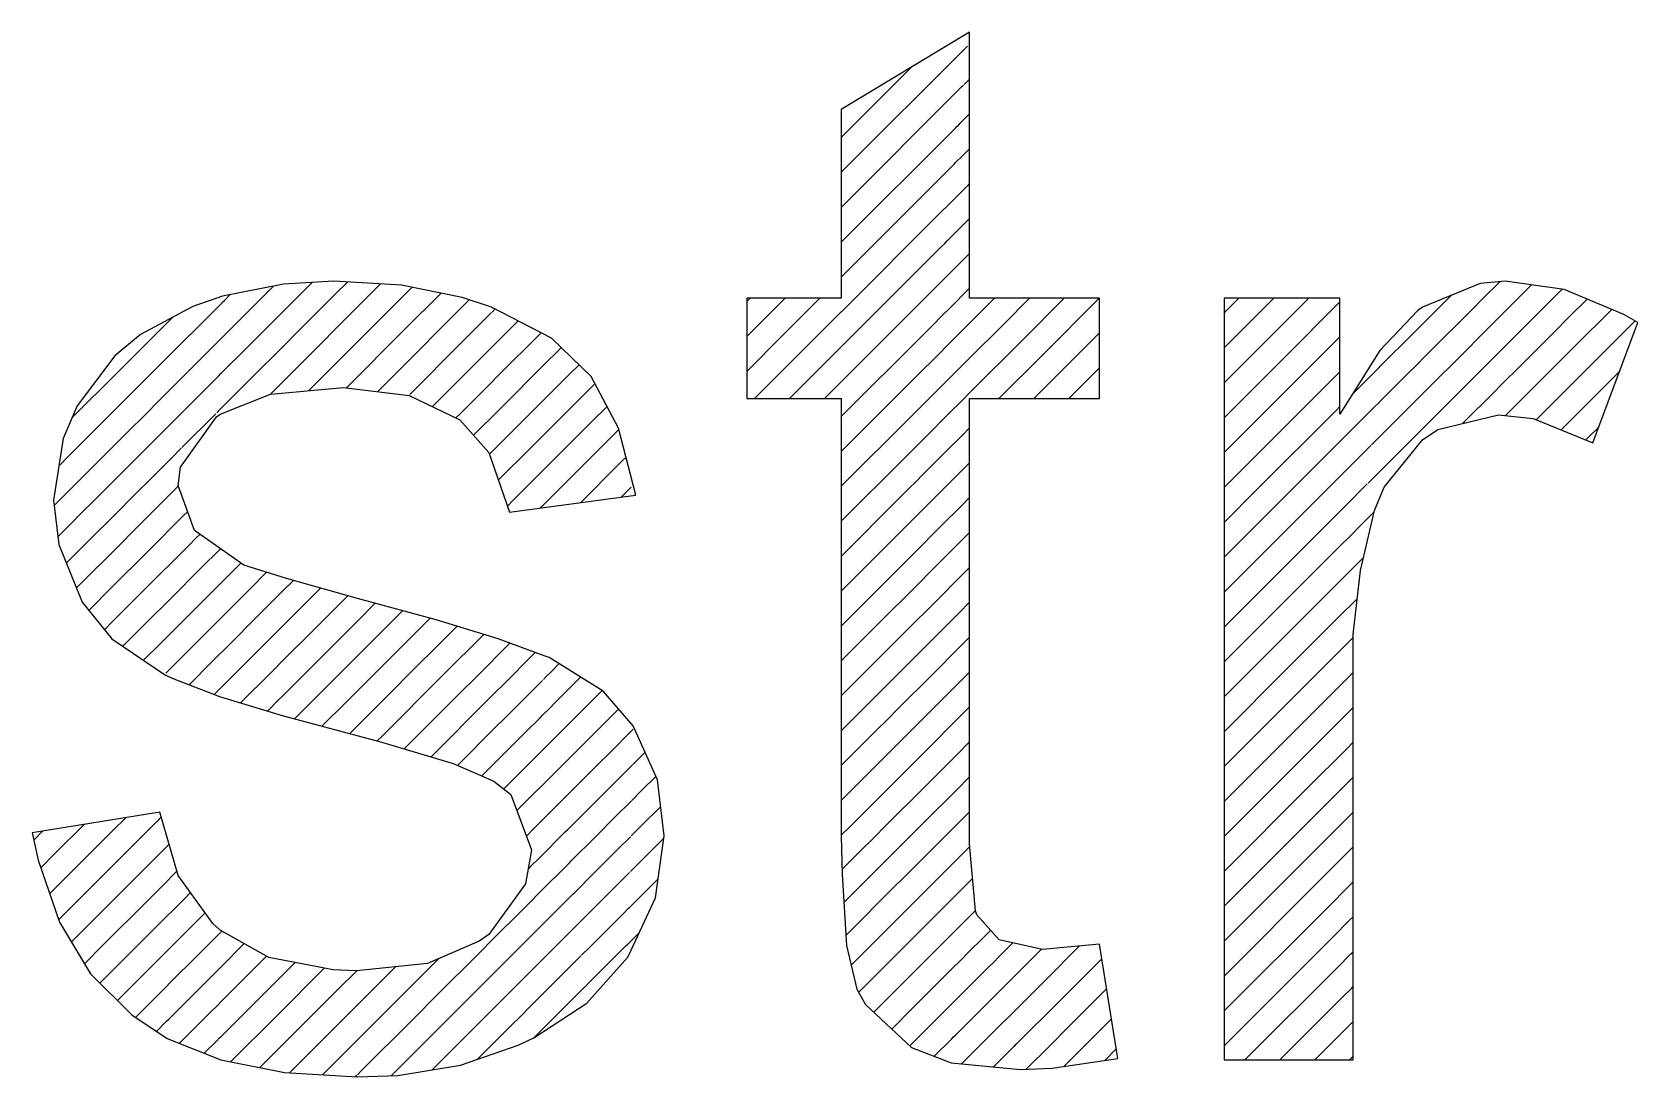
# Model space of a CAD drawing. Header units: metres. Extents: x 0 to 7795, y 0 to 4205.
# Drawn here: x 7321.62 to 7337.89, y 682.16 to 692.75 of the extents above; entities that cross this region are included whole.
import ezdxf

# ---------------------------------------------------------------- set-up
doc = ezdxf.new("R2010")
doc.units = ezdxf.units.M
doc.layers.add('MTH-CARIMBO-TXT1', color=1, linetype='Continuous')

msp = doc.modelspace()

# ---------------------------------------------------------------- linework, layer by layer
at = {"layer": 'MTH-CARIMBO-TXT1', "linetype": 'Continuous'}
for p, q in [((7329.818883, 691.326069), (7331.096638, 692.603824)), ((7329.818543, 691.679282), (7330.53109, 692.39183)), ((7331.033517, 692.187149), (7331.044307, 692.19794)), ((7331.044307, 692.19794), (7331.054817, 692.20845)), ((7331.061424, 692.215056), (7331.089327, 692.24296)), ((7331.089327, 692.24296), (7331.109558, 692.26319)), ((7329.819224, 690.972857), (7331.033517, 692.187149)), ((7331.067809, 691.867888), (7331.10312, 691.903199)), ((7331.10312, 691.903199), (7331.118194, 691.918273)), ((7329.819565, 690.619644), (7330.970395, 691.770474)), ((7330.970395, 691.770474), (7330.989229, 691.789309)), ((7330.989229, 691.789309), (7331.007574, 691.807653)), ((7331.007574, 691.807653), (7331.019105, 691.819185)), ((7331.019105, 691.819185), (7331.067809, 691.867888)), ((7331.096682, 691.543208), (7331.118194, 691.56472)), ((7330.934151, 691.380677), (7330.96033, 691.406856)), ((7330.96033, 691.406856), (7330.976787, 691.423313)), ((7330.976787, 691.423313), (7331.04629, 691.492816)), ((7331.04629, 691.492816), (7331.096682, 691.543208)), ((7329.819905, 690.266431), (7330.907274, 691.353799)), ((7330.907274, 691.353799), (7330.934151, 691.380677)), ((7330.934469, 691.027441), (7331.024772, 691.117745)), ((7331.024772, 691.117745), (7331.090245, 691.183217)), ((7331.090245, 691.183217), (7331.118194, 691.211166)), ((7329.820246, 689.913218), (7330.844152, 690.937124)), ((7330.844152, 690.937124), (7330.879074, 690.972046)), ((7330.879074, 690.972046), (7330.913087, 691.006059)), ((7330.913087, 691.006059), (7330.934469, 691.027441)), ((7330.89215, 690.631569), (7331.003254, 690.742673)), ((7331.003254, 690.742673), (7331.083807, 690.823226)), ((7331.083807, 690.823226), (7331.118194, 690.857613)), ((7330.823996, 690.563415), (7330.865843, 690.605262)), ((7330.865843, 690.605262), (7330.89215, 690.631569)), ((7329.820587, 689.560006), (7330.781031, 690.52045)), ((7330.781031, 690.52045), (7330.823996, 690.563415)), ((7330.981736, 690.367601), (7331.07737, 690.463235)), ((7331.07737, 690.463235), (7331.118194, 690.504059)), ((7330.849832, 690.235698), (7330.981736, 690.367601)), ((7323.571385, 690.028318), (7323.630002, 690.086936)), ((7323.68745, 689.79083), (7324.067986, 690.171366)), ((7324.269632, 690.019459), (7324.458202, 690.208029)), ((7324.399215, 689.795489), (7324.690464, 690.086737)), ((7324.690464, 690.086737), (7324.817161, 690.213434)), ((7324.719739, 689.762459), (7325.15249, 690.195209)), ((7325.37371, 690.062877), (7325.472341, 690.161507)), ((7325.395807, 689.73142), (7325.765183, 690.100796)), ((7329.820927, 689.206793), (7330.717909, 690.103775)), ((7330.717909, 690.103775), (7330.768918, 690.154784)), ((7330.768918, 690.154784), (7330.8186, 690.204466)), ((7330.8186, 690.204466), (7330.849832, 690.235698)), ((7330.960217, 689.99253), (7331.070932, 690.103244)), ((7331.070932, 690.103244), (7331.118194, 690.150506)), ((7336.310361, 690.039373), (7336.487124, 690.216135)), ((7336.593499, 689.968957), (7336.808832, 690.18429)), ((7336.653477, 689.675382), (7337.119648, 690.141553)), ((7323.296889, 689.753822), (7323.546949, 690.003882)), ((7323.54902, 690.005954), (7323.571385, 690.028318)), ((7324.1331, 689.882927), (7324.269632, 690.019459)), ((7325.196077, 689.885244), (7325.37371, 690.062877)), ((7325.864611, 689.846671), (7325.976495, 689.958555)), ((7325.976495, 689.958555), (7325.992359, 689.974419)), ((7325.992359, 689.974419), (7326.050941, 690.033001)), ((7326.281384, 689.90989), (7326.312591, 689.941097)), ((7328.862005, 690.015638), (7328.878253, 690.031886)), ((7328.878253, 690.031886), (7328.895517, 690.049149)), ((7329.049673, 689.849752), (7329.24907, 690.049149)), ((7329.221093, 689.667619), (7329.602624, 690.049149)), ((7330.807514, 689.839826), (7330.960217, 689.99253)), ((7331.118194, 689.796953), (7331.260459, 689.939217)), ((7331.260459, 689.939217), (7331.37039, 690.049149)), ((7331.459899, 689.785104), (7331.723944, 690.049149)), ((7331.659339, 689.630991), (7332.077497, 690.049149)), ((7331.85878, 689.476878), (7332.431051, 690.049149)), ((7333.695627, 689.899513), (7333.717305, 689.92119)), ((7333.717305, 689.92119), (7333.770446, 689.974331)), ((7333.770446, 689.974331), (7333.845264, 690.049149)), ((7333.947223, 689.797554), (7334.198818, 690.049149)), ((7334.123999, 689.620778), (7334.552371, 690.049149)), ((7334.300776, 689.444001), (7334.868547, 690.011772)), ((7335.724556, 689.80712), (7335.996347, 690.078912)), ((7335.764259, 689.493271), (7336.21461, 689.943621)), ((7336.21461, 689.943621), (7336.310361, 690.039373)), ((7336.52613, 689.901588), (7336.593499, 689.968957)), ((7337.191904, 689.860255), (7337.372655, 690.041006)), ((7337.247728, 689.562526), (7337.621679, 689.936477)), ((7322.751191, 689.561678), (7323.047165, 689.857652)), ((7323.542264, 689.645645), (7323.68745, 689.79083)), ((7323.803516, 689.553342), (7324.1331, 689.882927)), ((7324.08452, 689.480794), (7324.399215, 689.795489)), ((7324.528798, 689.571518), (7324.719739, 689.762459)), ((7324.749014, 689.43818), (7325.196077, 689.885244)), ((7325.417904, 689.399964), (7325.864611, 689.846671)), ((7326.044099, 689.672605), (7326.275984, 689.90449)), ((7326.30948, 689.584433), (7326.545419, 689.820372)), ((7328.862005, 689.662084), (7329.049673, 689.849752)), ((7329.392513, 689.485485), (7329.818271, 689.911243)), ((7330.71384, 689.746152), (7330.771357, 689.803669)), ((7330.771357, 689.803669), (7330.807514, 689.839826)), ((7331.064494, 689.743253), (7331.118194, 689.796953)), ((7331.118194, 689.443399), (7331.459899, 689.785104)), ((7333.768523, 689.618855), (7333.947223, 689.797554)), ((7335.66016, 689.742725), (7335.705279, 689.787844)), ((7335.705279, 689.787844), (7335.724556, 689.80712)), ((7336.353903, 689.729361), (7336.52613, 689.901588)), ((7337.035223, 689.703574), (7337.191904, 689.860255)), ((7337.687944, 689.649188), (7337.858011, 689.819256)), ((7322.821626, 689.278559), (7323.228223, 689.685156)), ((7323.229544, 689.686478), (7323.296889, 689.753822)), ((7323.359052, 689.462432), (7323.528818, 689.632198)), ((7323.528818, 689.632198), (7323.542264, 689.645645)), ((7324.805816, 689.141429), (7325.395807, 689.73142)), ((7325.447302, 689.075808), (7325.969988, 689.598495)), ((7325.969988, 689.598495), (7326.044099, 689.672605)), ((7326.337577, 689.258977), (7326.778247, 689.699646)), ((7328.862005, 689.308531), (7329.221093, 689.667619)), ((7329.821268, 688.85358), (7330.654788, 689.6871)), ((7330.654788, 689.6871), (7330.71384, 689.746152)), ((7330.765195, 689.443954), (7330.938699, 689.617458)), ((7330.938699, 689.617458), (7331.064494, 689.743253)), ((7331.118194, 689.089846), (7331.659339, 689.630991)), ((7332.05822, 689.322765), (7332.433058, 689.697604)), ((7333.695627, 689.545959), (7333.768523, 689.618855)), ((7333.819742, 689.31652), (7334.123999, 689.620778)), ((7334.477553, 689.267224), (7334.868547, 689.658218)), ((7335.277129, 689.359694), (7335.6097, 689.692265)), ((7335.6097, 689.692265), (7335.66016, 689.742725)), ((7336.071684, 689.447142), (7336.353903, 689.729361)), ((7336.50763, 689.529534), (7336.653477, 689.675382)), ((7336.713455, 689.381806), (7337.035223, 689.703574)), ((7337.303552, 689.264797), (7337.687944, 689.649188)), ((7322.486509, 689.296996), (7322.731381, 689.541868)), ((7322.731381, 689.541868), (7322.751191, 689.561678)), ((7323.199642, 689.303022), (7323.359052, 689.462432)), ((7323.535509, 689.285335), (7323.803516, 689.553342)), ((7323.919581, 689.315854), (7324.08452, 689.480794)), ((7324.035941, 689.078661), (7324.528798, 689.571518)), ((7324.658381, 689.347548), (7324.749014, 689.43818)), ((7326.095838, 689.370791), (7326.268656, 689.543609)), ((7326.268656, 689.543609), (7326.30948, 689.584433)), ((7326.819938, 689.387784), (7326.950443, 689.518289)), ((7326.950443, 689.518289), (7326.981904, 689.54975)), ((7328.940145, 689.033117), (7329.392513, 689.485485)), ((7329.563933, 689.303352), (7329.818271, 689.55769)), ((7330.724113, 689.402872), (7330.765195, 689.443954)), ((7331.058057, 689.383262), (7331.118194, 689.443399)), ((7331.415019, 689.033117), (7331.85878, 689.476878)), ((7333.87096, 689.014185), (7334.300776, 689.444001)), ((7335.673758, 689.402769), (7335.705279, 689.43429)), ((7335.705279, 689.43429), (7335.764259, 689.493271)), ((7335.803963, 689.179421), (7336.071684, 689.447142)), ((7336.397444, 689.419348), (7336.50763, 689.529534)), ((7336.923574, 689.238372), (7337.247728, 689.562526)), ((7322.429707, 689.240194), (7322.457443, 689.26793)), ((7322.457443, 689.26793), (7322.486509, 689.296996)), ((7322.755617, 689.21255), (7322.821626, 689.278559)), ((7322.89206, 688.99544), (7323.196514, 689.299894)), ((7323.510687, 689.260514), (7323.535509, 689.285335)), ((7323.528753, 688.925026), (7323.919581, 689.315854)), ((7324.424068, 689.113235), (7324.658381, 689.347548)), ((7325.120478, 689.102538), (7325.417904, 689.399964)), ((7325.963481, 689.238434), (7326.095838, 689.370791)), ((7326.365674, 688.933521), (7326.819938, 689.387784)), ((7326.707354, 688.921647), (7327.0737, 689.287992)), ((7327.0737, 689.287992), (7327.162016, 689.376309)), ((7329.293698, 689.033117), (7329.563933, 689.303352)), ((7329.821608, 688.500367), (7330.591666, 689.270425)), ((7330.591666, 689.270425), (7330.658762, 689.337521)), ((7330.658762, 689.337521), (7330.724113, 689.402872)), ((7330.917181, 689.242386), (7331.058057, 689.383262)), ((7331.768572, 689.033117), (7332.05822, 689.322765)), ((7332.25766, 689.168652), (7332.433058, 689.34405)), ((7333.695627, 689.192406), (7333.819742, 689.31652)), ((7334.654329, 689.090448), (7334.868547, 689.304665)), ((7334.994909, 689.077474), (7335.255035, 689.3376)), ((7335.256277, 689.338842), (7335.266498, 689.349063)), ((7335.266498, 689.349063), (7335.277129, 689.359694)), ((7335.52769, 689.256702), (7335.673758, 689.402769)), ((7335.928758, 688.950663), (7336.397444, 689.419348)), ((7336.48913, 689.157481), (7336.713455, 689.381806)), ((7337.575449, 689.18314), (7337.702466, 689.310157)), ((7322.080278, 688.890765), (7322.429707, 689.240194)), ((7322.535105, 688.992039), (7322.755617, 689.21255)), ((7323.169739, 688.919566), (7323.421215, 689.171042)), ((7323.421215, 689.171042), (7323.510687, 689.260514)), ((7325.675563, 688.950516), (7325.963481, 689.238434)), ((7326.147578, 689.068977), (7326.261329, 689.182728)), ((7326.261329, 689.182728), (7326.337577, 689.258977)), ((7327.196957, 689.057696), (7327.315754, 689.176494)), ((7329.647252, 689.033117), (7329.735352, 689.121218)), ((7329.735352, 689.121218), (7329.818271, 689.204136)), ((7330.722877, 689.048082), (7330.917181, 689.242386)), ((7332.122126, 689.033117), (7332.25766, 689.168652)), ((7333.922179, 688.71185), (7334.477553, 689.267224)), ((7335.288235, 689.017247), (7335.52769, 689.256702)), ((7335.705279, 689.080737), (7335.803963, 689.179421)), ((7336.111903, 688.780254), (7336.440985, 689.109336)), ((7336.440985, 689.109336), (7336.48913, 689.157481)), ((7336.773432, 689.08823), (7336.923574, 689.238372)), ((7336.857349, 688.818594), (7337.303552, 689.264797)), ((7337.359376, 688.967067), (7337.575449, 689.18314)), ((7322.453721, 688.910655), (7322.535105, 688.992039)), ((7322.779852, 688.883232), (7322.89206, 688.99544)), ((7325.956974, 688.878374), (7326.147578, 689.068977)), ((7326.59477, 688.455509), (7327.196957, 689.057696)), ((7327.411742, 688.918928), (7327.446247, 688.953433)), ((7330.603685, 688.92889), (7330.67687, 689.002075)), ((7330.67687, 689.002075), (7330.722877, 689.048082)), ((7330.895663, 688.867315), (7331.051619, 689.023271)), ((7331.051619, 689.023271), (7331.118194, 689.089846)), ((7333.695627, 688.838852), (7333.87096, 689.014185)), ((7333.973397, 688.409515), (7334.654329, 689.090448)), ((7334.831106, 688.913671), (7334.868547, 688.951111)), ((7334.88437, 688.613382), (7335.218565, 688.947577)), ((7335.222481, 688.951493), (7335.254713, 688.983724)), ((7335.254713, 688.983724), (7335.288235, 689.017247)), ((7335.44568, 688.821138), (7335.687356, 689.062814)), ((7335.687356, 689.062814), (7335.705279, 689.080737)), ((7335.843667, 688.865572), (7335.928758, 688.950663)), ((7336.546347, 688.861145), (7336.773432, 689.08823)), ((7337.108558, 688.716249), (7337.359376, 688.967067)), ((7322.025736, 688.836223), (7322.080278, 688.890765)), ((7322.089344, 688.546277), (7322.376065, 688.832998)), ((7322.376065, 688.832998), (7322.453721, 688.910655)), ((7322.583701, 688.687081), (7322.779852, 688.883232)), ((7322.962495, 688.712321), (7323.164805, 688.914632)), ((7323.139837, 688.53611), (7323.483379, 688.879652)), ((7323.492556, 688.888829), (7323.528753, 688.925026)), ((7325.914732, 688.836131), (7325.956974, 688.878374)), ((7326.199317, 688.767164), (7326.254001, 688.821847)), ((7326.254001, 688.821847), (7326.365674, 688.933521)), ((7326.393771, 688.608064), (7326.707354, 688.921647)), ((7326.482186, 687.989372), (7327.320214, 688.8274)), ((7327.320214, 688.8274), (7327.411742, 688.918928)), ((7329.821949, 688.147154), (7330.528544, 688.85375)), ((7330.528544, 688.85375), (7330.603685, 688.92889)), ((7330.680559, 688.652211), (7330.895663, 688.867315)), ((7334.024615, 688.10718), (7334.831106, 688.913671)), ((7335.299341, 688.6748), (7335.44568, 688.821138)), ((7335.705279, 688.727183), (7335.843667, 688.865572)), ((7322.449999, 688.55338), (7322.583701, 688.687081)), ((7322.804088, 688.553914), (7322.962495, 688.712321)), ((7326.093418, 688.661264), (7326.199317, 688.767164)), ((7327.443471, 688.597104), (7327.507729, 688.661362)), ((7327.507729, 688.661362), (7327.565829, 688.719461)), ((7330.629627, 688.601279), (7330.680559, 688.652211)), ((7330.874144, 688.492243), (7331.045182, 688.66328)), ((7331.045182, 688.66328), (7331.118194, 688.736292)), ((7333.695627, 688.485299), (7333.922179, 688.71185)), ((7335.188686, 688.564144), (7335.242928, 688.618386)), ((7335.242928, 688.618386), (7335.299341, 688.6748)), ((7335.363671, 688.385575), (7335.700954, 688.722859)), ((7337.359767, 688.613905), (7337.415201, 688.669338)), ((7337.415201, 688.669338), (7337.462955, 688.717093)), ((7337.462955, 688.717093), (7337.491027, 688.745165)), ((7321.961316, 688.41825), (7322.089344, 688.546277)), ((7322.322422, 688.425802), (7322.449999, 688.55338)), ((7322.632297, 688.382124), (7322.804088, 688.553914)), ((7323.032929, 688.429202), (7323.133096, 688.52937)), ((7326.253957, 688.46825), (7326.393771, 688.608064)), ((7326.421868, 688.282608), (7326.59477, 688.455509)), ((7326.771338, 687.924971), (7327.443471, 688.597104)), ((7330.465423, 688.437075), (7330.548607, 688.520259)), ((7330.548607, 688.520259), (7330.629627, 688.601279)), ((7330.63824, 688.256339), (7330.874144, 688.492243)), ((7334.075834, 687.804845), (7334.874157, 688.603169)), ((7334.874157, 688.603169), (7334.88437, 688.613382)), ((7334.904446, 688.279904), (7335.182096, 688.557554)), ((7321.893304, 688.350237), (7321.926283, 688.383216)), ((7321.926283, 688.383216), (7321.961316, 688.41825)), ((7322.098409, 688.201789), (7322.322422, 688.425802)), ((7322.446278, 688.196105), (7322.632297, 688.382124)), ((7322.828323, 688.224597), (7323.032929, 688.429202)), ((7327.179836, 687.979915), (7327.566728, 688.366808)), ((7327.566728, 688.366808), (7327.603716, 688.403796)), ((7327.603716, 688.403796), (7327.63716, 688.437239)), ((7329.82229, 687.793942), (7330.465423, 688.437075)), ((7330.852626, 688.117171), (7331.038744, 688.303289)), ((7331.038744, 688.303289), (7331.118194, 688.382739)), ((7333.695627, 688.131746), (7333.973397, 688.409515)), ((7335.231143, 688.253047), (7335.310448, 688.332352)), ((7335.310448, 688.332352), (7335.363671, 688.385575)), ((7321.998382, 688.101763), (7322.098409, 688.201789)), ((7322.26878, 688.018606), (7322.446278, 688.196105)), ((7322.680893, 688.077167), (7322.828323, 688.224597)), ((7322.852559, 687.895279), (7323.101517, 688.144237)), ((7326.344778, 688.205518), (7326.421868, 688.282608)), ((7327.588333, 688.034859), (7327.689985, 688.136511)), ((7330.493529, 688.111628), (7330.582383, 688.200482)), ((7330.582383, 688.200482), (7330.63824, 688.256339)), ((7334.127052, 687.50251), (7334.881276, 688.256734)), ((7334.881276, 688.256734), (7334.904446, 688.279904)), ((7334.924521, 687.946426), (7335.145626, 688.167531)), ((7335.15489, 688.176795), (7335.231143, 688.253047)), ((7321.845631, 687.949011), (7321.910911, 688.014291)), ((7321.910911, 688.014291), (7321.998382, 688.101763)), ((7322.107475, 687.857302), (7322.26878, 688.018606)), ((7322.442556, 687.83883), (7322.680893, 688.077167)), ((7326.449965, 687.957151), (7326.482186, 687.989372)), ((7329.82263, 687.440729), (7330.402301, 688.0204)), ((7330.402301, 688.0204), (7330.493529, 688.111628)), ((7330.595922, 687.860467), (7330.852626, 688.117171)), ((7331.032306, 687.943298), (7331.118194, 688.029186)), ((7333.695627, 687.778192), (7334.024615, 688.10718)), ((7322.035449, 687.785275), (7322.107475, 687.857302)), ((7322.215137, 687.61141), (7322.442556, 687.83883)), ((7322.729489, 687.772209), (7322.852559, 687.895279)), ((7323.093554, 687.782721), (7323.161013, 687.850179)), ((7323.161013, 687.850179), (7323.197527, 687.886693)), ((7326.435599, 687.942785), (7326.449965, 687.957151)), ((7330.53514, 687.799685), (7330.595922, 687.860467)), ((7330.831108, 687.7421), (7331.032306, 687.943298)), ((7333.695627, 687.424639), (7334.075834, 687.804845)), ((7334.178271, 687.200175), (7334.888395, 687.910299)), ((7334.888395, 687.910299), (7334.924521, 687.946426)), ((7335.121095, 687.789446), (7335.216756, 687.885107)), ((7321.882569, 687.632396), (7321.895539, 687.645366)), ((7321.895539, 687.645366), (7322.035449, 687.785275)), ((7322.438835, 687.481554), (7322.729489, 687.772209)), ((7322.876794, 687.565961), (7323.076473, 687.76564)), ((7323.076473, 687.76564), (7323.093554, 687.782721)), ((7323.278682, 687.614295), (7323.321527, 687.65714)), ((7330.33918, 687.603725), (7330.438451, 687.702996)), ((7330.438451, 687.702996), (7330.53514, 687.799685)), ((7330.553604, 687.464595), (7330.831108, 687.7421)), ((7331.025869, 687.583307), (7331.118194, 687.675632)), ((7334.944597, 687.612948), (7335.109156, 687.777508)), ((7335.109156, 687.777508), (7335.121095, 687.789446)), ((7322.072515, 687.468788), (7322.11654, 687.512814)), ((7322.11654, 687.512814), (7322.215137, 687.61141)), ((7322.161495, 687.204214), (7322.438835, 687.481554)), ((7322.778085, 687.467252), (7322.876794, 687.565961)), ((7323.085268, 687.420881), (7323.218905, 687.554518)), ((7323.218905, 687.554518), (7323.278682, 687.614295)), ((7323.325094, 687.307154), (7323.529317, 687.511377)), ((7329.822971, 687.087516), (7330.33918, 687.603725)), ((7330.809589, 687.367028), (7331.025869, 687.583307)), ((7333.695627, 687.071085), (7334.127052, 687.50251)), ((7334.229489, 686.89784), (7334.895513, 687.563864)), ((7334.895513, 687.563864), (7334.944597, 687.612948)), ((7321.969079, 687.365352), (7322.072515, 687.468788)), ((7322.435113, 687.124279), (7322.778085, 687.467252)), ((7322.90103, 687.236643), (7323.05143, 687.387043)), ((7323.05143, 687.387043), (7323.085268, 687.420881)), ((7323.371506, 687.000013), (7323.737107, 687.365614)), ((7330.383373, 687.294365), (7330.487896, 687.398888)), ((7330.487896, 687.398888), (7330.553604, 687.464595)), ((7330.511285, 687.068724), (7330.809589, 687.367028)), ((7331.019431, 687.223316), (7331.118194, 687.322079)), ((7334.964673, 687.27947), (7335.072687, 687.387484)), ((7335.072687, 687.387484), (7335.087299, 687.402097)), ((7335.087299, 687.402097), (7335.108409, 687.423207)), ((7322.109581, 687.152301), (7322.125606, 687.168326)), ((7322.125606, 687.168326), (7322.161495, 687.204214)), ((7322.431391, 686.767004), (7322.826681, 687.162294)), ((7322.826681, 687.162294), (7322.90103, 687.236643)), ((7323.076982, 687.059041), (7323.276796, 687.258856)), ((7323.276796, 687.258856), (7323.325094, 687.307154)), ((7323.828422, 687.103375), (7323.99803, 687.272983)), ((7324.228729, 687.150128), (7324.269383, 687.190782)), ((7329.823311, 686.734303), (7330.276058, 687.18705)), ((7330.276058, 687.18705), (7330.383373, 687.294365)), ((7330.788071, 686.991956), (7331.019431, 687.223316)), ((7333.695627, 686.717532), (7334.178271, 687.200175)), ((7334.280708, 686.595505), (7334.902632, 687.217429)), ((7334.902632, 687.217429), (7334.964673, 687.27947)), ((7322.071931, 687.11465), (7322.109581, 687.152301)), ((7322.197998, 686.887165), (7322.435113, 687.124279)), ((7322.925265, 686.907325), (7323.026386, 687.008446)), ((7323.026386, 687.008446), (7323.076982, 687.059041)), ((7323.334688, 686.963194), (7323.371506, 687.000013)), ((7323.697979, 686.972932), (7323.828422, 687.103375)), ((7323.900237, 686.821637), (7324.197258, 687.118657)), ((7324.197258, 687.118657), (7324.228729, 687.150128)), ((7324.34249, 686.910336), (7324.545327, 687.113173)), ((7324.456252, 686.670545), (7324.821271, 687.035564)), ((7330.328296, 686.885734), (7330.440653, 686.998092)), ((7330.440653, 686.998092), (7330.511285, 687.068724)), ((7330.468967, 686.672852), (7330.788071, 686.991956)), ((7334.984748, 686.945993), (7335.036217, 686.997461)), ((7322.540888, 686.522947), (7322.875277, 686.857337)), ((7322.875277, 686.857337), (7322.925265, 686.907325)), ((7323.068695, 686.697201), (7323.334688, 686.963194)), ((7323.417919, 686.692872), (7323.697979, 686.972932)), ((7324.185473, 686.753319), (7324.34249, 686.910336)), ((7324.924536, 686.785275), (7325.098661, 686.959401)), ((7324.935471, 686.442657), (7325.376825, 686.884011)), ((7330.212937, 686.770376), (7330.328296, 686.885734)), ((7330.766553, 686.616885), (7331.012994, 686.863325)), ((7331.012994, 686.863325), (7331.118194, 686.968525)), ((7333.695627, 686.363979), (7334.229489, 686.89784)), ((7334.331926, 686.29317), (7334.90975, 686.870995)), ((7334.90975, 686.870995), (7334.984748, 686.945993)), ((7322.355133, 686.690746), (7322.431391, 686.767004)), ((7323.001343, 686.629849), (7323.068695, 686.697201)), ((7323.060409, 686.335362), (7323.39258, 686.667533)), ((7323.39258, 686.667533), (7323.417919, 686.692872)), ((7323.617515, 686.538914), (7323.900237, 686.821637)), ((7323.972053, 686.539899), (7324.185473, 686.753319)), ((7324.173688, 686.38798), (7324.456252, 686.670545)), ((7324.570014, 686.430753), (7324.924536, 686.785275)), ((7324.946405, 686.100038), (7325.654988, 686.808621)), ((7325.745803, 686.545882), (7325.926791, 686.72687)), ((7329.823652, 686.381091), (7330.212937, 686.770376)), ((7330.39341, 686.597295), (7330.468967, 686.672852)), ((7322.75244, 686.380946), (7322.923873, 686.55238)), ((7322.923873, 686.55238), (7322.949501, 686.578007)), ((7322.949501, 686.578007), (7323.001343, 686.629849)), ((7323.464331, 686.385731), (7323.617515, 686.538914)), ((7323.537051, 686.104897), (7323.972053, 686.539899)), ((7325.476162, 686.276241), (7325.745803, 686.545882)), ((7325.783104, 686.22963), (7326.196777, 686.643303)), ((7326.356292, 686.449264), (7326.461276, 686.554249)), ((7330.273218, 686.477103), (7330.39341, 686.597295)), ((7330.426648, 686.27698), (7330.766553, 686.616885)), ((7330.745035, 686.241813), (7331.006556, 686.503334)), ((7331.006556, 686.503334), (7331.118194, 686.614972)), ((7333.695627, 686.010425), (7334.280708, 686.595505)), ((7334.383144, 685.990835), (7334.916869, 686.52456)), ((7334.916869, 686.52456), (7335.003021, 686.610712)), ((7323.21263, 686.134029), (7323.450472, 686.371871)), ((7323.450472, 686.371871), (7323.464331, 686.385731)), ((7324.043868, 686.258161), (7324.173688, 686.38798)), ((7324.161902, 686.022642), (7324.570014, 686.430753)), ((7324.683775, 686.190961), (7324.935471, 686.442657)), ((7325.820406, 685.913378), (7326.253788, 686.34676)), ((7326.253788, 686.34676), (7326.339194, 686.432167)), ((7326.339194, 686.432167), (7326.356292, 686.449264)), ((7326.382653, 686.122072), (7326.719162, 686.458582)), ((7326.876024, 686.26189), (7326.961147, 686.347012)), ((7329.823993, 686.027878), (7330.149815, 686.353701)), ((7330.149815, 686.353701), (7330.273218, 686.477103)), ((7322.9763, 686.251253), (7323.060409, 686.335362)), ((7323.734969, 685.949262), (7324.043868, 686.258161)), ((7324.280013, 685.787199), (7324.683775, 686.190961)), ((7325.166803, 685.613328), (7325.783104, 686.22963)), ((7325.237905, 686.037984), (7325.476162, 686.276241)), ((7326.801073, 686.186939), (7326.83301, 686.218876)), ((7326.83301, 686.218876), (7326.876024, 686.26189)), ((7326.910699, 685.943012), (7327.178032, 686.210344)), ((7330.21814, 686.068472), (7330.346166, 686.196498)), ((7330.346166, 686.196498), (7330.426648, 686.27698)), ((7330.38433, 685.881108), (7330.745035, 686.241813)), ((7331.000118, 686.143343), (7331.118194, 686.261419)), ((7333.695627, 685.656872), (7334.331926, 686.29317)), ((7334.434363, 685.6885), (7334.923987, 686.178125)), ((7334.923987, 686.178125), (7335.003021, 686.257159)), ((7323.467517, 686.035363), (7323.508363, 686.07621)), ((7323.510744, 686.07859), (7323.537051, 686.104897)), ((7324.115684, 685.976423), (7324.161902, 686.022642)), ((7324.797537, 685.95117), (7324.946405, 686.100038)), ((7324.95734, 685.757419), (7325.237905, 686.037984)), ((7326.054095, 685.793514), (7326.32785, 686.067269)), ((7326.32785, 686.067269), (7326.382653, 686.122072)), ((7326.409015, 685.79488), (7326.734394, 686.12026)), ((7326.734394, 686.12026), (7326.791469, 686.177334)), ((7326.945375, 685.624134), (7327.394918, 686.073677)), ((7330.086694, 685.937026), (7330.21814, 686.068472)), ((7330.723516, 685.866741), (7331.000118, 686.143343)), ((7324.005708, 685.866448), (7324.115684, 685.976423)), ((7324.558727, 685.71236), (7324.797537, 685.95117)), ((7325.391287, 685.48426), (7325.820406, 685.913378)), ((7326.791252, 685.823565), (7326.871774, 685.904086)), ((7326.871774, 685.904086), (7326.910699, 685.943012)), ((7327.433404, 685.75861), (7327.562113, 685.887319)), ((7329.824333, 685.674665), (7330.086694, 685.937026)), ((7330.298923, 685.795701), (7330.38433, 685.881108)), ((7330.342012, 685.485237), (7330.723516, 685.866741)), ((7330.993681, 685.783352), (7331.118194, 685.907865)), ((7333.695627, 685.303319), (7334.383144, 685.990835)), ((7334.931106, 685.83169), (7335.003021, 685.903606)), ((7324.837441, 685.63752), (7324.911299, 685.711378)), ((7324.911299, 685.711378), (7324.95734, 685.757419)), ((7325.857708, 685.597127), (7326.054095, 685.793514)), ((7325.930792, 685.316657), (7326.316506, 685.702372)), ((7326.316506, 685.702372), (7326.409015, 685.79488)), ((7326.623136, 685.655449), (7326.767036, 685.799348)), ((7326.767036, 685.799348), (7326.791252, 685.823565)), ((7326.98005, 685.305256), (7327.386717, 685.711923)), ((7327.386717, 685.711923), (7327.433404, 685.75861)), ((7330.163062, 685.65984), (7330.298923, 685.795701)), ((7330.701998, 685.49167), (7330.993681, 685.783352)), ((7334.485581, 685.386165), (7334.931106, 685.83169)), ((7325.118434, 685.56496), (7325.166803, 685.613328)), ((7325.663251, 685.40267), (7325.857708, 685.597127)), ((7326.435376, 685.467688), (7326.623136, 685.655449)), ((7326.781431, 685.46019), (7326.910538, 685.589297)), ((7326.910538, 685.589297), (7326.945375, 685.624134)), ((7327.463016, 685.434668), (7327.710638, 685.68229)), ((7330.023572, 685.520351), (7330.163062, 685.65984)), ((7330.987243, 685.423361), (7331.118194, 685.554312)), ((7333.695627, 684.949765), (7334.434363, 685.6885)), ((7334.938224, 685.485255), (7335.003021, 685.550052)), ((7326.305162, 685.337475), (7326.435376, 685.467688)), ((7326.511878, 685.190637), (7326.742603, 685.421362)), ((7326.742603, 685.421362), (7326.781431, 685.46019)), ((7327.36732, 685.338972), (7327.463016, 685.434668)), ((7327.703896, 685.321995), (7327.755583, 685.373682)), ((7327.755583, 685.373682), (7327.831816, 685.449915)), ((7329.824674, 685.321452), (7330.023572, 685.520351)), ((7330.107984, 685.251209), (7330.25168, 685.394904)), ((7330.25168, 685.394904), (7330.342012, 685.485237)), ((7330.299693, 685.089365), (7330.701998, 685.49167)), ((7330.68048, 685.116598), (7330.987243, 685.423361)), ((7333.695627, 684.596212), (7334.485581, 685.386165)), ((7334.5368, 685.08383), (7334.938224, 685.485255)), ((7326.176936, 685.209249), (7326.305162, 685.337475)), ((7326.771611, 685.096816), (7326.949302, 685.274507)), ((7326.949302, 685.274507), (7326.98005, 685.305256)), ((7327.014726, 684.986378), (7327.36732, 685.338972)), ((7327.492629, 685.110727), (7327.701395, 685.319493)), ((7327.795912, 685.060458), (7327.941885, 685.20643)), ((7329.960451, 685.103676), (7330.107984, 685.251209)), ((7326.39908, 685.077839), (7326.461737, 685.140496)), ((7326.461737, 685.140496), (7326.511878, 685.190637)), ((7326.532436, 684.857641), (7326.718171, 685.043376)), ((7326.718171, 685.043376), (7326.771611, 685.096816)), ((7327.347923, 684.966022), (7327.492629, 685.110727)), ((7327.696941, 684.961486), (7327.795912, 685.060458)), ((7329.825014, 684.968239), (7329.960451, 685.103676)), ((7330.204436, 684.994108), (7330.299693, 685.089365)), ((7330.257375, 684.693493), (7330.68048, 685.116598)), ((7330.658962, 684.741526), (7330.980806, 685.06337)), ((7330.980806, 685.06337), (7331.118194, 685.200758)), ((7333.695627, 684.242658), (7334.5368, 685.08383)), ((7334.588018, 684.781496), (7334.945343, 685.13882)), ((7334.945343, 685.13882), (7335.003021, 685.196499)), ((7326.76179, 684.733442), (7326.988066, 684.959718)), ((7326.988066, 684.959718), (7327.014726, 684.986378)), ((7327.049401, 684.6675), (7327.347923, 684.966022)), ((7327.522241, 684.786786), (7327.692151, 684.956697)), ((7327.952271, 684.863263), (7327.989978, 684.90097)), ((7330.052906, 684.842578), (7330.204436, 684.994108)), ((7321.857431, 684.425277), (7322.150343, 684.718189)), ((7322.2246, 684.08534), (7322.865586, 684.726326)), ((7322.440794, 684.655087), (7322.572169, 684.786462)), ((7322.865586, 684.726326), (7322.904646, 684.765385)), ((7322.904646, 684.765385), (7322.917313, 684.778052)), ((7322.917313, 684.778052), (7322.930099, 684.790838)), ((7326.693738, 684.66539), (7326.76179, 684.733442)), ((7327.328526, 684.593072), (7327.522241, 684.786786)), ((7327.689986, 684.600977), (7327.836242, 684.747234)), ((7327.836242, 684.747234), (7327.952271, 684.863263)), ((7329.897329, 684.687001), (7330.052906, 684.842578)), ((7330.215057, 684.297621), (7330.658962, 684.741526)), ((7330.974368, 684.703379), (7331.118194, 684.847205)), ((7333.695627, 683.889105), (7334.588018, 684.781496)), ((7334.639236, 684.479161), (7334.952461, 684.792385)), ((7334.952461, 684.792385), (7335.003021, 684.842946)), ((7321.638534, 684.559933), (7321.728517, 684.649917)), ((7321.800481, 684.014774), (7322.440794, 684.655087)), ((7326.628548, 684.6002), (7326.693738, 684.66539)), ((7326.751969, 684.370067), (7327.02683, 684.644928)), ((7327.02683, 684.644928), (7327.049401, 684.6675)), ((7327.084077, 684.348622), (7327.328526, 684.593072)), ((7327.551853, 684.462845), (7327.682908, 684.5939)), ((7327.945515, 684.502954), (7328.021905, 684.579344)), ((7329.825355, 684.615027), (7329.897329, 684.687001)), ((7329.997829, 684.433947), (7330.157193, 684.593311)), ((7330.157193, 684.593311), (7330.257375, 684.693493)), ((7330.637443, 684.366455), (7330.974368, 684.703379)), ((7321.709746, 684.277592), (7321.857431, 684.425277)), ((7322.847958, 684.355144), (7322.928466, 684.435652)), ((7322.928466, 684.435652), (7323.009728, 684.516914)), ((7327.309129, 684.220121), (7327.551853, 684.462845)), ((7327.68303, 684.240469), (7327.876571, 684.43401)), ((7327.876571, 684.43401), (7327.945515, 684.502954)), ((7329.834208, 684.270326), (7329.997829, 684.433947)), ((7330.96793, 684.343388), (7331.115704, 684.491162)), ((7333.695627, 683.535552), (7334.639236, 684.479161)), ((7334.690455, 684.176826), (7334.95958, 684.44595)), ((7334.95958, 684.44595), (7335.003021, 684.489392)), ((7322.599714, 684.1069), (7322.847958, 684.355144)), ((7322.939619, 684.093252), (7323.089357, 684.24299)), ((7326.646346, 684.264445), (7326.682413, 684.300512)), ((7326.682413, 684.300512), (7326.751969, 684.370067)), ((7326.742148, 684.006693), (7327.065594, 684.330139)), ((7327.065594, 684.330139), (7327.084077, 684.348622)), ((7327.581466, 684.138904), (7327.673665, 684.231104)), ((7330.109949, 684.192514), (7330.215057, 684.297621)), ((7330.172738, 683.90175), (7330.637443, 684.366455)), ((7330.615925, 683.991383), (7330.96793, 684.343388)), ((7321.891216, 683.751955), (7322.2246, 684.08534)), ((7322.020117, 683.527303), (7322.599714, 684.1069)), ((7322.79127, 683.944902), (7322.939619, 684.093252)), ((7327.118752, 684.029744), (7327.309129, 684.220121)), ((7327.289732, 683.847171), (7327.581466, 684.138904)), ((7327.676075, 683.87996), (7327.9169, 684.120785)), ((7327.9169, 684.120785), (7327.93876, 684.142645)), ((7327.93876, 684.142645), (7327.96298, 684.166865)), ((7329.942751, 684.025316), (7330.109949, 684.192514)), ((7330.961493, 683.983397), (7331.083208, 684.105113)), ((7331.083208, 684.105113), (7331.148953, 684.170857)), ((7333.695627, 683.181998), (7334.690455, 684.176826)), ((7334.741673, 683.874491), (7334.966698, 684.099516)), ((7334.966698, 684.099516), (7335.003021, 684.135839)), ((7322.333842, 683.487475), (7322.79127, 683.944902)), ((7323.080345, 683.880424), (7323.158008, 683.958087)), ((7323.158008, 683.958087), (7323.226809, 684.026888)), ((7326.632359, 683.896904), (7326.686524, 683.951069)), ((7326.686524, 683.951069), (7326.742148, 684.006693)), ((7326.732327, 683.643319), (7327.104357, 684.015349)), ((7327.104357, 684.015349), (7327.118752, 684.029744)), ((7329.843574, 683.926139), (7329.942751, 684.025316)), ((7330.062706, 683.791717), (7330.172738, 683.90175)), ((7330.13042, 683.505878), (7330.615925, 683.991383)), ((7330.594407, 683.616311), (7330.961493, 683.983397)), ((7322.734582, 683.534661), (7322.950772, 683.750852)), ((7322.950772, 683.750852), (7323.080345, 683.880424)), ((7323.224586, 683.671112), (7323.375175, 683.821701)), ((7326.266179, 683.530724), (7326.609657, 683.874203)), ((7326.609657, 683.874203), (7326.632359, 683.896904)), ((7327.153427, 683.710866), (7327.289732, 683.847171)), ((7327.270335, 683.474221), (7327.611078, 683.814963)), ((7327.611078, 683.814963), (7327.664422, 683.868307)), ((7327.664422, 683.868307), (7327.676075, 683.87996)), ((7329.887673, 683.616684), (7330.062706, 683.791717)), ((7331.050712, 683.719064), (7331.177523, 683.845874)), ((7333.695627, 682.828445), (7334.741673, 683.874491)), ((7334.792892, 683.572156), (7334.973817, 683.753081)), ((7334.973817, 683.753081), (7335.003021, 683.782285)), ((7323.0546, 683.501126), (7323.224586, 683.671112)), ((7323.462546, 683.555519), (7323.527984, 683.620956)), ((7323.527984, 683.620956), (7323.544398, 683.637371)), ((7326.650037, 683.561029), (7326.690635, 683.601627)), ((7326.690635, 683.601627), (7326.732327, 683.643319)), ((7326.722506, 683.279944), (7327.143121, 683.70056)), ((7327.143121, 683.70056), (7327.153427, 683.710866)), ((7327.66912, 683.519452), (7327.773267, 683.623599)), ((7329.86417, 683.593181), (7329.887673, 683.616684)), ((7330.088102, 683.110006), (7330.594407, 683.616311)), ((7330.572888, 683.24124), (7330.955055, 683.623406)), ((7330.955055, 683.623406), (7331.050712, 683.719064)), ((7331.257789, 683.572587), (7331.331578, 683.646376)), ((7322.152699, 683.306332), (7322.333842, 683.487475)), ((7322.309385, 683.109464), (7322.734582, 683.534661)), ((7322.961925, 683.408451), (7323.0546, 683.501126)), ((7323.291164, 683.384137), (7323.462546, 683.555519)), ((7323.529981, 683.269401), (7323.770947, 683.510366)), ((7326.129126, 683.393672), (7326.182867, 683.447412)), ((7326.182867, 683.447412), (7326.266179, 683.530724)), ((7326.340611, 683.251603), (7326.592741, 683.503733)), ((7326.592741, 683.503733), (7326.650037, 683.561029)), ((7327.188103, 683.391988), (7327.270335, 683.474221)), ((7327.250938, 683.10127), (7327.64069, 683.491022)), ((7327.64069, 683.491022), (7327.655179, 683.50551)), ((7327.655179, 683.50551), (7327.66912, 683.519452)), ((7330.015463, 683.390921), (7330.13042, 683.505878)), ((7331.018217, 683.333015), (7331.111552, 683.42635)), ((7331.111552, 683.42635), (7331.254904, 683.569702)), ((7331.441254, 683.402498), (7331.557367, 683.518611)), ((7331.491269, 683.09896), (7331.847084, 683.454775)), ((7331.883243, 683.13738), (7332.232322, 683.48646)), ((7333.695627, 682.474891), (7334.792892, 683.572156)), ((7334.980935, 683.406646), (7335.003021, 683.428732)), ((7322.677894, 683.12442), (7322.961925, 683.408451)), ((7323.028856, 683.121829), (7323.291164, 683.384137)), ((7323.482389, 683.221808), (7323.529981, 683.269401)), ((7323.531979, 682.917845), (7323.997496, 683.383361)), ((7324.058524, 683.090836), (7324.286103, 683.318415)), ((7324.100471, 682.779229), (7324.581864, 683.260623)), ((7324.912383, 682.884035), (7325.305289, 683.276941)), ((7325.603843, 683.221942), (7325.643179, 683.261278)), ((7325.643179, 683.261278), (7325.741291, 683.35939)), ((7325.730119, 682.994664), (7326.129126, 683.393672)), ((7326.279456, 683.190448), (7326.340611, 683.251603)), ((7326.667714, 683.225153), (7326.694746, 683.252185)), ((7326.694746, 683.252185), (7326.722506, 683.279944)), ((7326.712685, 682.91657), (7327.181885, 683.38577)), ((7329.917312, 683.29277), (7330.015463, 683.390921)), ((7330.55137, 682.866168), (7330.948617, 683.263415)), ((7330.948617, 683.263415), (7331.018217, 683.333015)), ((7331.044112, 683.005356), (7331.333044, 683.294289)), ((7331.335334, 683.296579), (7331.441254, 683.402498)), ((7332.327787, 683.228371), (7332.456818, 683.357402)), ((7333.906079, 682.33179), (7334.84411, 683.269821)), ((7334.84411, 683.269821), (7334.980935, 683.406646)), ((7322.486162, 682.932687), (7322.677894, 683.12442)), ((7322.973079, 683.066051), (7323.028856, 683.121829)), ((7323.003112, 682.742531), (7323.357742, 683.097162)), ((7323.357742, 683.097162), (7323.482389, 683.221808)), ((7323.742458, 682.77477), (7324.058524, 683.090836)), ((7324.716694, 683.041899), (7324.910535, 683.235741)), ((7324.914821, 682.53292), (7325.522108, 683.140207)), ((7325.522108, 683.140207), (7325.603843, 683.221942)), ((7326.067316, 682.978308), (7326.279456, 683.190448)), ((7326.415043, 682.972482), (7326.575825, 683.133263)), ((7326.575825, 683.133263), (7326.667714, 683.225153)), ((7327.222778, 683.07311), (7327.250938, 683.10127)), ((7329.99404, 683.015945), (7330.088102, 683.110006)), ((7330.146928, 682.815279), (7330.572888, 683.24124)), ((7331.41288, 683.020571), (7331.491269, 683.09896)), ((7331.781007, 683.035145), (7331.883243, 683.13738)), ((7331.909657, 682.810242), (7332.327787, 683.228371)), ((7322.669258, 682.762231), (7322.973079, 683.066051)), ((7324.447422, 682.772628), (7324.716694, 683.041899)), ((7325.477574, 682.742119), (7325.730119, 682.994664)), ((7325.817058, 682.72805), (7326.067316, 682.978308)), ((7326.005506, 682.562945), (7326.376045, 682.933484)), ((7326.376045, 682.933484), (7326.415043, 682.972482)), ((7326.710555, 682.560887), (7327.220649, 683.070981)), ((7330.94218, 682.903424), (7330.985721, 682.946965)), ((7330.976671, 682.584362), (7331.411185, 683.018876)), ((7330.985721, 682.946965), (7331.044112, 683.005356)), ((7331.541284, 682.795421), (7331.781007, 683.035145)), ((7332.110216, 682.657247), (7332.505922, 683.052953)), ((7334.259632, 682.33179), (7334.895328, 682.967486)), ((7334.895328, 682.967486), (7334.988054, 683.060211)), ((7334.988054, 683.060211), (7335.003021, 683.075179)), ((7323.113494, 682.49936), (7323.424321, 682.810186)), ((7323.424321, 682.810186), (7323.502231, 682.888097)), ((7323.502231, 682.888097), (7323.531979, 682.917845)), ((7323.533976, 682.566289), (7323.742458, 682.77477)), ((7323.633601, 682.31236), (7324.100471, 682.779229)), ((7324.142418, 682.467623), (7324.447422, 682.772628)), ((7324.78224, 682.753892), (7324.912383, 682.884035)), ((7326.489476, 682.693361), (7326.558908, 682.762793)), ((7326.558908, 682.762793), (7326.685392, 682.889277)), ((7326.685392, 682.889277), (7326.698857, 682.902742)), ((7326.698857, 682.902742), (7326.712685, 682.91657)), ((7330.329597, 682.644395), (7330.55137, 682.866168)), ((7330.529852, 682.491096), (7330.94218, 682.903424)), ((7331.490425, 682.744562), (7331.541284, 682.795421)), ((7331.701258, 682.601843), (7331.909657, 682.810242)), ((7322.88139, 682.620809), (7322.984232, 682.723651)), ((7322.984232, 682.723651), (7323.003112, 682.742531)), ((7324.229972, 682.201624), (7324.78224, 682.753892)), ((7324.952828, 682.217373), (7325.477574, 682.742119)), ((7325.351305, 682.262297), (7325.817058, 682.72805)), ((7326.135052, 682.338938), (7326.472635, 682.67652)), ((7326.472635, 682.67652), (7326.489476, 682.693361)), ((7331.037603, 682.29174), (7331.489325, 682.743463)), ((7331.591299, 682.491883), (7331.701258, 682.601843)), ((7331.936072, 682.483103), (7332.110216, 682.657247)), ((7332.073445, 682.266922), (7332.555027, 682.748504)), ((7334.613186, 682.33179), (7334.946547, 682.665151)), ((7334.946547, 682.665151), (7334.995172, 682.713776)), ((7323.366527, 682.39884), (7323.490899, 682.523211)), ((7323.490899, 682.523211), (7323.522073, 682.554386)), ((7323.522073, 682.554386), (7323.533976, 682.566289)), ((7323.928801, 682.254006), (7324.142418, 682.467623)), ((7324.563322, 682.181421), (7324.847787, 682.465885)), ((7324.847787, 682.465885), (7324.914821, 682.53292)), ((7325.674481, 682.231919), (7325.903997, 682.461436)), ((7325.903997, 682.461436), (7326.005506, 682.562945)), ((7330.512266, 682.473511), (7330.529852, 682.491096)), ((7330.760633, 682.368325), (7330.935742, 682.543433)), ((7330.935742, 682.543433), (7330.953225, 682.560916)), ((7330.953225, 682.560916), (7330.976671, 682.584362)), ((7331.360263, 682.260847), (7331.567465, 682.46805)), ((7331.56797, 682.468554), (7331.591299, 682.491883)), ((7331.69027, 682.237301), (7331.936072, 682.483103)), ((7332.487474, 682.327399), (7332.604132, 682.444056)), ((7334.966739, 682.33179), (7334.997765, 682.362816)), ((7324.896672, 682.161218), (7324.913333, 682.177878)), ((7324.917259, 682.181805), (7324.952828, 682.217373)), ((7325.26148, 682.172472), (7325.351305, 682.262297))]:
    msp.add_line(p, q, dxfattribs=at)
for points in [[(7329.975158, 683.048989), (7330.064808, 682.892101), (7330.527999, 682.458794), (7330.931423, 682.301906), (7331.63368, 682.234669), (7331.954926, 682.249611), (7332.619829, 682.346731), (7332.433058, 683.504709), (7331.857805, 683.452413), (7331.417027, 683.549534), (7331.192902, 683.803542), (7331.17796, 683.840896), (7331.118194, 684.520741), (7331.118194, 689.033117), (7332.433058, 689.033117), (7332.433058, 690.049149), (7331.118194, 690.049149), (7331.118194, 692.746116), (7329.818271, 691.96168), (7329.818271, 690.049149), (7328.862005, 690.049149), (7328.862005, 689.033117), (7329.818271, 689.033117), (7329.818271, 684.595449), (7329.825741, 684.214437), (7329.870566, 683.489767), (7329.975158, 683.048989)], [(7324.678345, 690.220978), (7324.170329, 690.191095), (7323.55025, 690.071562), (7323.251418, 689.96697), (7322.720989, 689.683079), (7322.45951, 689.466425), (7322.078498, 688.958409), (7321.936553, 688.629693), (7321.839432, 688.002144), (7321.891728, 687.553895), (7322.130794, 686.97117), (7322.429627, 686.597629), (7322.974997, 686.231559), (7323.057176, 686.194205), (7323.520367, 686.014905), (7324.155387, 685.820664), (7324.962236, 685.60401), (7325.141536, 685.559185), (7325.888618, 685.33506), (7326.299513, 685.155761), (7326.471342, 685.021286), (7326.680525, 684.460974), (7326.620758, 684.117316), (7326.247217, 683.601829), (7326.150097, 683.534592), (7325.627139, 683.310467), (7324.90994, 683.235759), (7324.670874, 683.24323), (7324.020912, 683.370234), (7323.527838, 683.646654), (7323.45313, 683.713892), (7323.102001, 684.199495), (7322.91523, 684.841986), (7321.622778, 684.632803), (7321.682545, 684.356383), (7321.899199, 683.728833), (7322.212973, 683.205876), (7322.631339, 682.78751), (7322.989939, 682.548443), (7323.535309, 682.33179), (7324.1778, 682.204786), (7324.917411, 682.159961), (7325.328306, 682.174902), (7325.963326, 682.279494), (7326.54605, 682.481206), (7326.702938, 682.555914), (7327.240837, 682.907043), (7327.651732, 683.370234), (7327.666674, 683.392646), (7327.935623, 683.975371), (7328.025273, 684.60292), (7327.958036, 685.170702), (7327.711499, 685.716072), (7327.405195, 686.067201), (7326.859825, 686.410859), (7326.807529, 686.4258), (7326.344338, 686.597629), (7325.716789, 686.791871), (7324.917411, 687.008525), (7324.200212, 687.210237), (7323.766904, 687.344712), (7323.266359, 687.69584), (7323.102001, 688.15156), (7323.124414, 688.338331), (7323.490484, 688.846347), (7323.527838, 688.87623), (7324.035854, 689.077942), (7324.775465, 689.14518), (7325.440369, 689.063001), (7325.955855, 688.816464), (7326.247217, 688.487747), (7326.4564, 687.882611), (7327.733911, 688.05444), (7327.733911, 688.069381), (7327.562082, 688.734285), (7327.285662, 689.257242), (7326.882237, 689.645725), (7326.277101, 689.959499), (7325.978268, 690.05662), (7325.36566, 690.183624), (7324.678345, 690.220978)], [(7336.542011, 690.220978), (7336.288003, 690.198566), (7335.705279, 689.959499), (7335.652983, 689.922145), (7335.271971, 689.518721), (7334.868547, 688.87623), (7334.868547, 690.049149), (7333.695627, 690.049149), (7333.695627, 682.33179), (7335.003021, 682.33179), (7335.003021, 686.373505), (7335.003021, 686.642454), (7335.07773, 687.292416), (7335.219675, 687.897552), (7335.316796, 688.136619), (7335.705279, 688.614751), (7335.862166, 688.719343), (7336.474773, 688.868759), (7336.825902, 688.831405), (7337.431039, 688.584868), (7337.886759, 689.802612), (7337.744813, 689.884791), (7337.139677, 690.138799), (7336.542011, 690.220978)]]:
    msp.add_lwpolyline(points, dxfattribs=at)

doc.saveas('drawing.dxf')
